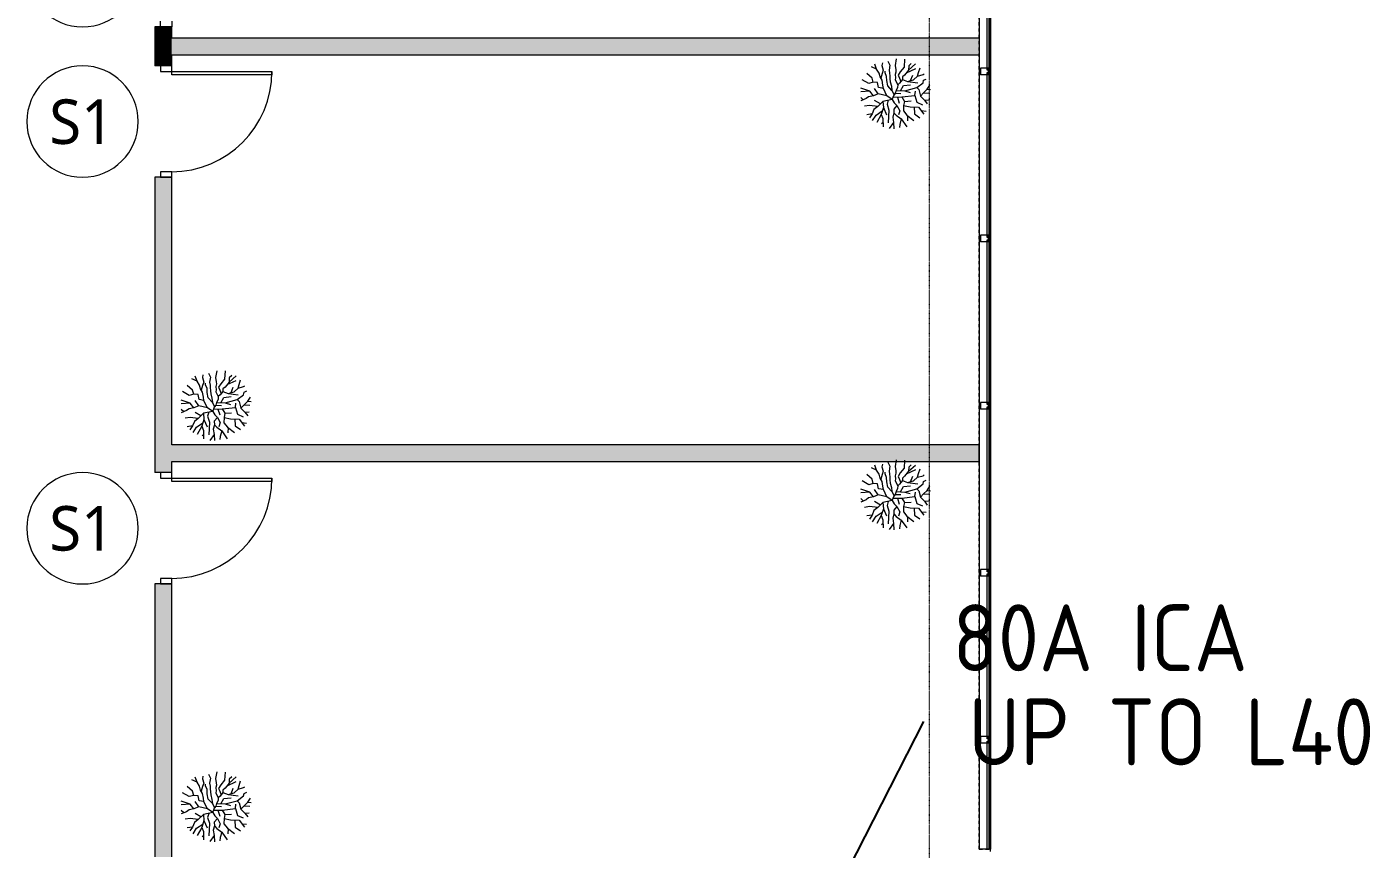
# Model space of a CAD drawing. Extents: x -32000 to 290600, y -29000 to 131250.
# Drawn here: x 253500 to 265559, y 30520 to 37900 of the extents above; entities that cross this region are included whole.
import ezdxf

# ---------------------------------------------------------------- set-up
doc = ezdxf.new("R2010")
doc.units = 0
doc.header["$LTSCALE"] = 10
for name, pattern in [('H12PL3$0$JJP_三點線', [0.9, 0.3, -0.15, 0, -0.15, 0, -0.15, 0, -0.15]), ('H12PL3$0$TAI_虛線', [5.644, 2.822, -2.822]), ('XFM7P30ICA$0$H12PL3$0$JJP_三點線', [0.9, 0.3, -0.15, 0, -0.15, 0, -0.15, 0, -0.15])]:
    doc.linetypes.add(name, pattern=pattern)
for name, color, linetype in [('H12PL3$0$A-WALL-EX', 252, 'Continuous'), ('H12PL3$0$A-WINDOW', 252, 'Continuous'), ('H12PL3$0$S-GRID', 252, 'Continuous'), ('XFM7P30ICA$0$H12PL3$0$A-LAW-建築面積計算', 252, 'Continuous'), ('XFM7P30ICA$0$H12PL3$0$A-WALL-IN', 252, 'Continuous'), ('XFM7P30ICA$0$H12PL3$0$D label', 252, 'Continuous'), ('XFM7P30ICA$0$H12PL3$0$Door', 252, 'Continuous'), ('XFM7P30ICA$0$H12PL3$0$Hattch', 252, 'Continuous'), ('XFM7P30ICA$0$H12PL3$0$S-GRID', 252, 'Continuous'), ('XFM7P30ICA$0$PIPE-TEXT', 1, 'Continuous'), ('XFM7P30ICA$0$U-ICA-TXT', 3, 'Continuous')]:
    doc.layers.add(name, color=color, linetype=linetype)
doc.styles.add('XFM7P30ICA$0$aa-txt', font='isocp.shx', dxfattribs={"bigfont": 'chineset'})
doc.styles.add('XFM7P30ICA$0$H12PL3$0$Standard', font='isocp.shx', dxfattribs={"bigfont": 'chineset.shx'})

# ---------------------------------------------------------------- blocks, each defined once
blk = doc.blocks.new('H12PL3')
at = {"layer": 'H12PL3$0$A-WALL-EX', "lineweight": 0, "flags": 128}
blk.add_lwpolyline([(262150, 30500), (262150, 90550)], dxfattribs=at)
blk.add_lwpolyline([(262150, 30500), (262150, 90550)], dxfattribs=at)
at = {"layer": 'H12PL3$0$A-WINDOW', "lineweight": 0}
for p, q in [((262060, 37530), (262060, 37470)), ((262130, 37530), (262060, 37530)), ((262130, 37530), (262130, 37470)), ((262130, 37470), (262060, 37470)), ((262060, 36030), (262060, 35970)), ((262130, 36030), (262060, 36030)), ((262130, 35970), (262060, 35970)), ((262130, 36030), (262130, 35970)), ((262060, 34530), (262060, 34470)), ((262130, 34530), (262060, 34530)), ((262130, 34530), (262130, 34470)), ((262130, 34470), (262060, 34470)), ((262060, 33030), (262060, 32970)), ((262130, 33030), (262060, 33030)), ((262130, 32970), (262060, 32970)), ((262130, 33030), (262130, 32970)), ((262060, 31530), (262060, 31470)), ((262130, 31530), (262060, 31530)), ((262130, 31530), (262130, 31470)), ((262130, 31470), (262060, 31470))]:
    blk.add_line(p, q, dxfattribs=at)
at = {"layer": 'H12PL3$0$A-WINDOW', "linetype": 'H12PL3$0$TAI_虛線', "lineweight": 0, "flags": 128}
for points in [[(262050, 30520), (262050, 31500), (262050, 33000), (262050, 34500), (262050, 36000), (262050, 37500), (262050, 39000), (262050, 40500), (262050, 42000), (262050, 43500), (262050, 45000), (262050, 46500), (262050, 48000), (262050, 49500), (262050, 51000), (262050, 52500), (262050, 54000), (262050, 55500), (262050, 57000), (262050, 58500), (262050, 60000), (262050, 61500), (262050, 63000), (262050, 64500), (262050, 66000), (262050, 67500), (262050, 69000), (262050, 70500), (262050, 72000), (262050, 73500), (262050, 75000), (262050, 76500), (262050, 78000), (262050, 79500), (262050, 81000), (262050, 82500), (262050, 84000), (262050, 85500), (262050, 87000), (262050, 88500), (262050, 90000), (262050, 90450)], [(262150, 30520), (262150, 31500), (262150, 33000), (262150, 34500), (262150, 36000), (262150, 37500), (262150, 39000), (262150, 40500), (262150, 42000), (262150, 43500), (262150, 45000), (262150, 46500), (262150, 48000), (262150, 49500), (262150, 51000), (262150, 52500), (262150, 54000), (262150, 55500), (262150, 57000), (262150, 58500), (262150, 60000), (262150, 61500), (262150, 63000), (262150, 64500), (262150, 66000), (262150, 67500), (262150, 69000), (262150, 70500), (262150, 72000), (262150, 73500), (262150, 75000), (262150, 76500), (262150, 78000), (262150, 79500), (262150, 81000), (262150, 82500), (262150, 84000), (262150, 85500), (262150, 87000), (262150, 88500), (262150, 90000), (262150, 90550)], [(262050, 30520), (262150, 30520)]]:
    blk.add_lwpolyline(points, dxfattribs=at)
at = {"layer": 'H12PL3$0$A-WINDOW', "lineweight": 0, "flags": 128}
for points in [[(262050, 52500), (262050, 51000), (262050, 49500), (262050, 48000), (262050, 46500), (262050, 45000), (262050, 43500), (262050, 42000), (262050, 40500), (262050, 39000), (262050, 37500), (262050, 36000), (262050, 34500), (262050, 33000), (262050, 31500), (262050, 30520)], [(262140, 30520), (262140, 31500), (262140, 33000), (262140, 34500), (262140, 36000), (262140, 37500), (262140, 39000), (262140, 40500), (262140, 42000), (262140, 43500), (262140, 45000), (262140, 46500), (262140, 48000), (262140, 49500), (262140, 51000), (262140, 52500)], [(262150, 52500), (262150, 51000), (262150, 49500), (262150, 48000), (262150, 46500), (262150, 45000), (262150, 43500), (262150, 42000), (262150, 40500), (262150, 39000), (262150, 37500), (262150, 36000), (262150, 34500), (262150, 33000), (262150, 31500), (262150, 30520)], [(262120, 37530), (262120, 38970)], [(262120, 36030), (262120, 37470)], [(262120, 34530), (262120, 35970)], [(262120, 33030), (262120, 34470)], [(262120, 31530), (262120, 32970)], [(262120, 30520), (262120, 31470)], [(262120, 30520), (262050, 30520)], [(262120, 30520), (262140, 30520)], [(262150, 30520), (262140, 30520)]]:
    blk.add_lwpolyline(points, dxfattribs=at)
for points in [[(262140, 37510), (262120, 37510), (262120, 38990), (262140, 38990)], [(262140, 36010), (262120, 36010), (262120, 37490), (262140, 37490)], [(262140, 34510), (262120, 34510), (262120, 35990), (262140, 35990)], [(262140, 33010), (262120, 33010), (262120, 34490), (262140, 34490)], [(262140, 31510), (262120, 31510), (262120, 32990), (262140, 32990)], [(262140, 30520), (262120, 30520), (262120, 31490), (262140, 31490)]]:
    blk.add_lwpolyline(points, close=True, dxfattribs=at)
at = {"layer": 'H12PL3$0$S-GRID', "linetype": 'H12PL3$0$JJP_三點線', "lineweight": 0}
blk.add_line((261600, 128250), (261600, -28000), dxfattribs=at)
blk = doc.blocks.new('XFM7P30ICA$0$H12PL3')
at = {"layer": 'XFM7P30ICA$0$H12PL3$0$Hattch', "linetype": 'Continuous', "lineweight": 0}
for points in [[(254650, 37800), (254800, 37800), (254800, 37900), (254650, 37900)], [(254800, 37800), (254650, 37800), (254800, 37650)], [(254650, 37650), (254800, 37650), (254650, 37800)], [(254800, 37650), (262050, 37650), (262050, 37800), (254800, 37800)], [(254650, 37650), (254650, 37550), (254800, 37550), (254800, 37650)], [(254800, 36550), (254650, 36550), (254650, 33900), (254800, 33900)], [(254800, 34000), (262050, 34000), (262050, 34150), (254800, 34150)], [(254650, 30450), (254800, 30450), (254800, 32900), (254650, 32900)]]:
    blk.add_hatch(color=256, dxfattribs=at).paths.add_polyline_path(points)
at = {"layer": 'XFM7P30ICA$0$H12PL3$0$A-LAW-建築面積計算', "lineweight": 0}
for p, q in [((261128.64, 37521.02), (261081.99, 37540.81)), ((261128.64, 37521.02), (261111.46, 37565.17)), ((261150.02, 37484.83), (261128.64, 37521.02)), ((261180.78, 37575.92), (261176.34, 37552.27)), ((261176.34, 37552.27), (261187.86, 37511.15)), ((261187.86, 37511.15), (261177.99, 37481.54)), ((261229.43, 37593.36), (261248.71, 37557.2)), ((261248.71, 37557.2), (261240.49, 37511.15)), ((261240.49, 37511.15), (261245.42, 37484.83)), ((261304.2, 37613.67), (261294.77, 37553.91)), ((261294.77, 37553.91), (261299.7, 37514.44)), ((261299.7, 37514.44), (261301.35, 37494.7)), ((261375.37, 37539.11), (261340.82, 37496.34)), ((261379.94, 37611.48), (261375.37, 37539.11)), ((261414.84, 37511.15), (261380.3, 37466.74)), ((261397.57, 37488.94), (261480.31, 37525.95)), ((261414.84, 37511.15), (261477.92, 37567.45)), ((261416.49, 37548.98), (261414.84, 37511.15)), ((261439.22, 37569.81), (261416.49, 37548.98)), ((261504.98, 37491.41), (261519.03, 37533.47)), ((261057.58, 37391.07), (260998.68, 37425.87)), ((261087.19, 37440.42), (261040.5, 37482.05)), ((261098.7, 37402.59), (261057.58, 37391.07)), ((261098.7, 37402.59), (261087.19, 37440.42)), ((261136.54, 37399.3), (261098.7, 37402.59)), ((261146.41, 37354.89), (261136.54, 37399.3)), ((261159.89, 37450.29), (261150.02, 37484.83)), ((261177.99, 37420.68), (261159.89, 37450.29)), ((261177.99, 37481.54), (261166.24, 37439.91)), ((261184.57, 37376.27), (261177.99, 37420.68)), ((261204.3, 37488.12), (261204.3, 37502.92)), ((261217.46, 37455.22), (261204.3, 37488.12)), ((261219.11, 37417.39), (261217.46, 37455.22)), ((261228.98, 37369.69), (261219.11, 37417.39)), ((261245.42, 37484.83), (261247.07, 37461.8)), ((261247.07, 37461.8), (261248.71, 37433.84)), ((261248.71, 37433.84), (261250.36, 37405.88)), ((261250.36, 37405.88), (261261.87, 37366.4)), ((261301.35, 37494.7), (261296.41, 37471.67)), ((261296.41, 37471.67), (261298.06, 37443.71)), ((261298.06, 37443.71), (261296.41, 37425.62)), ((261296.41, 37425.62), (261317.8, 37381.2)), ((261334.25, 37396.01), (261317.8, 37381.2)), ((261340.82, 37496.34), (261321.09, 37465.09)), ((261321.09, 37465.09), (261332.6, 37438.77)), ((261332.6, 37438.77), (261344.82, 37408.57)), ((261360.56, 37427.26), (261334.25, 37396.01)), ((261380.3, 37466.74), (261360.56, 37450.29)), ((261360.56, 37450.29), (261360.56, 37427.26)), ((261360.56, 37427.26), (261406.29, 37409.17)), ((261406.29, 37409.17), (261460.57, 37425.62)), ((261406.29, 37409.17), (261498.4, 37397.65)), ((261433.43, 37417.39), (261452.34, 37466.74)), ((261460.57, 37425.62), (261496.76, 37458.51)), ((261489.35, 37354.89), (261546.1, 37397.65)), ((261496.76, 37458.51), (261504.98, 37491.41)), ((261496.76, 37458.51), (261546.1, 37471.67)), ((261546.1, 37471.67), (261556.61, 37478.67)), ((261546.1, 37397.65), (261549.39, 37420.68)), ((261549.39, 37420.68), (261574.1, 37431.98)), ((261008.58, 37245.03), (260986.22, 37265.65)), ((261067.45, 37323.64), (260986.45, 37317.94)), ((261067.45, 37323.64), (260986.5, 37349.52)), ((261055.94, 37272.65), (261034.56, 37256.2)), ((261100.35, 37280.87), (261055.94, 37272.65)), ((261100.35, 37280.87), (261067.45, 37323.64)), ((261143.12, 37298.96), (261100.35, 37280.87)), ((261143.12, 37298.96), (261110.22, 37346.66)), ((261220.75, 37280.87), (261143.12, 37298.96)), ((261189.5, 37346.66), (261146.41, 37354.89)), ((261189.5, 37346.66), (261184.57, 37376.27)), ((261204.3, 37313.77), (261189.5, 37346.66)), ((261220.75, 37280.87), (261204.3, 37313.77)), ((261268.45, 37247.97), (261220.75, 37280.87)), ((261265.16, 37328.57), (261228.98, 37369.69)), ((261261.87, 37366.4), (261265.16, 37328.57)), ((261265.16, 37328.57), (261284.9, 37290.74)), ((261268.45, 37247.97), (261284.9, 37290.74)), ((261276.68, 37269.36), (261353.65, 37271)), ((261295.1, 37304.38), (261284.9, 37290.74)), ((261302.99, 37328.57), (261295.1, 37304.38)), ((261295.1, 37304.38), (261347.08, 37302.25)), ((261316.15, 37356.53), (261302.99, 37328.57)), ((261302.99, 37328.57), (261381.62, 37325.28)), ((261315.17, 37270.18), (261332.27, 37216.72)), ((261317.8, 37381.2), (261316.15, 37356.53)), ((261342.31, 37326.92), (261368.46, 37374.63)), ((261353.65, 37271), (261472.08, 37284.16)), ((261353.65, 37271), (261378.33, 37231.52)), ((261368.46, 37374.63), (261434.25, 37381.2)), ((261381.62, 37325.28), (261489.35, 37354.89)), ((261381.62, 37325.28), (261429.32, 37312.12)), ((261472.08, 37284.16), (261477.02, 37323.64)), ((261472.08, 37284.16), (261490.18, 37223.3)), ((261506.62, 37336.79), (261489.35, 37354.89)), ((261506.62, 37336.79), (261521.43, 37277.58)), ((261521.43, 37277.58), (261549.39, 37308.83)), ((261521.43, 37277.58), (261557.61, 37243.04)), ((261549.39, 37308.83), (261582.29, 37340.08)), ((261549.39, 37308.83), (261600.65, 37305.38)), ((261582.29, 37340.08), (261607.27, 37376.34)), ((261582.29, 37340.08), (261613.78, 37337.16)), ((261034.56, 37256.2), (260986.5, 37235.53)), ((261065.81, 37195.34), (261020.94, 37187.67)), ((261138.18, 37185.47), (261065.81, 37195.34)), ((261103.64, 37159.15), (261087.19, 37118.03)), ((261138.18, 37185.47), (261103.64, 37159.15)), ((261162.03, 37208.5), (261110.22, 37239.75)), ((261123.38, 37108.16), (261179.3, 37145.17)), ((261185.88, 37231.52), (261138.18, 37185.47)), ((261189.17, 37175.6), (261169.43, 37114.74)), ((261268.45, 37247.97), (261185.88, 37231.52)), ((261185.88, 37231.52), (261189.17, 37175.6)), ((261189.17, 37175.6), (261218.78, 37111.45)), ((261233.02, 37240.91), (261222.07, 37205.21)), ((261222.07, 37205.21), (261238.52, 37152.57)), ((261238.52, 37152.57), (261233.58, 37039.08)), ((261268.45, 37247.97), (261286.22, 37218.37)), ((261310.89, 37195.34), (261282.93, 37162.44)), ((261282.93, 37162.44), (261284.57, 37129.54)), ((261286.22, 37218.37), (261310.89, 37195.34)), ((261310.89, 37195.34), (261335.56, 37147.64)), ((261335.56, 37147.64), (261324.05, 37109.81)), ((261370.1, 37195.34), (261368.46, 37145.99)), ((261368.46, 37145.99), (261399.71, 37108.16)), ((261378.33, 37231.52), (261370.1, 37195.34)), ((261370.1, 37195.34), (261429.32, 37182.18)), ((261378.33, 37231.52), (261437.54, 37234.81)), ((261429.32, 37182.18), (261504.98, 37180.53)), ((261467.15, 37181.36), (261468.79, 37118.03)), ((261490.18, 37223.3), (261541.17, 37200.27)), ((261504.98, 37180.53), (261552.61, 37117.2)), ((261529.42, 37148.03), (261572.46, 37144.07)), ((261557.61, 37243.04), (261595.2, 37246.12)), ((261557.61, 37243.04), (261582.34, 37208.43)), ((261087.19, 37118.03), (261039.6, 37111.13)), ((261087.19, 37118.03), (261063.56, 37082.98)), ((261092.86, 37058.5), (261123.38, 37108.16)), ((261169.43, 37114.74), (261130.08, 37042.78)), ((261169.43, 37114.74), (261184.24, 37076.91)), ((261185.05, 37040.07), (261173.06, 37029.26)), ((261184.24, 37076.91), (261187.14, 37002.76)), ((261281.28, 37042.37), (261241.33, 36988.57)), ((261284.57, 37129.54), (261273.06, 37090.07)), ((261273.06, 37090.07), (261281.28, 37042.37)), ((261281.28, 37042.37), (261284.43, 36986.34)), ((261284.57, 37129.54), (261304.31, 37106.52)), ((261304.31, 37106.52), (261350.36, 37073.62)), ((261335.56, 37024.28), (261333.12, 36995.76)), ((261350.36, 37073.62), (261335.56, 37024.28)), ((261350.36, 37073.62), (261399.31, 37003.78)), ((261399.71, 37108.16), (261463.86, 37060.29)), ((261406.03, 37103.44), (261404.64, 37057.17)), ((261468.79, 37118.03), (261517.83, 37085.02)), ((255028.64, 34721.02), (254981.99, 34740.81)), ((255028.64, 34721.02), (255011.46, 34765.17)), ((255080.78, 34775.92), (255076.34, 34752.27)), ((255076.34, 34752.27), (255087.86, 34711.15)), ((255129.43, 34793.36), (255148.71, 34757.2)), ((255148.71, 34757.2), (255140.49, 34711.15)), ((255204.2, 34813.67), (255194.77, 34753.91)), ((255194.77, 34753.91), (255199.7, 34714.44)), ((255275.37, 34739.11), (255240.82, 34696.34)), ((255279.94, 34811.48), (255275.37, 34739.11)), ((255314.84, 34711.15), (255377.92, 34767.45)), ((255316.49, 34748.98), (255314.84, 34711.15)), ((255339.22, 34769.81), (255316.49, 34748.98)), ((255404.98, 34691.41), (255419.03, 34733.47)), ((254957.58, 34591.07), (254898.68, 34625.87)), ((254987.19, 34640.42), (254940.5, 34682.05)), ((254998.7, 34602.59), (254987.19, 34640.42)), ((255050.02, 34684.83), (255028.64, 34721.02)), ((255059.89, 34650.29), (255050.02, 34684.83)), ((255077.99, 34620.68), (255059.89, 34650.29)), ((255077.99, 34681.54), (255066.24, 34639.91)), ((255087.86, 34711.15), (255077.99, 34681.54)), ((255084.57, 34576.27), (255077.99, 34620.68)), ((255104.3, 34688.12), (255104.3, 34702.92)), ((255117.46, 34655.22), (255104.3, 34688.12)), ((255119.11, 34617.39), (255117.46, 34655.22)), ((255128.98, 34569.69), (255119.11, 34617.39)), ((255140.49, 34711.15), (255145.42, 34684.83)), ((255145.42, 34684.83), (255147.07, 34661.8)), ((255147.07, 34661.8), (255148.71, 34633.84)), ((255148.71, 34633.84), (255150.36, 34605.88)), ((255201.35, 34694.7), (255196.41, 34671.67)), ((255196.41, 34671.67), (255198.06, 34643.71)), ((255198.06, 34643.71), (255196.41, 34625.62)), ((255196.41, 34625.62), (255217.8, 34581.2)), ((255199.7, 34714.44), (255201.35, 34694.7)), ((255240.82, 34696.34), (255221.09, 34665.09)), ((255221.09, 34665.09), (255232.6, 34638.77)), ((255232.6, 34638.77), (255244.82, 34608.57)), ((255260.56, 34627.26), (255234.25, 34596.01)), ((255280.3, 34666.74), (255260.56, 34650.29)), ((255260.56, 34650.29), (255260.56, 34627.26)), ((255260.56, 34627.26), (255306.29, 34609.17)), ((255314.84, 34711.15), (255280.3, 34666.74)), ((255297.57, 34688.94), (255380.31, 34725.95)), ((255306.29, 34609.17), (255360.57, 34625.62)), ((255333.43, 34617.39), (255352.34, 34666.74)), ((255360.57, 34625.62), (255396.76, 34658.51)), ((255396.76, 34658.51), (255404.98, 34691.41)), ((255396.76, 34658.51), (255446.1, 34671.67)), ((255446.1, 34671.67), (255456.61, 34678.67)), ((255446.1, 34597.65), (255449.39, 34620.68)), ((255449.39, 34620.68), (255474.1, 34631.98)), ((254967.45, 34523.64), (254886.45, 34517.94)), ((254967.45, 34523.64), (254886.5, 34549.52)), ((254998.7, 34602.59), (254957.58, 34591.07)), ((255000.35, 34480.87), (254967.45, 34523.64)), ((255036.54, 34599.3), (254998.7, 34602.59)), ((255043.12, 34498.96), (255000.35, 34480.87)), ((255043.12, 34498.96), (255010.22, 34546.66)), ((255046.41, 34554.89), (255036.54, 34599.3)), ((255120.75, 34480.87), (255043.12, 34498.96)), ((255089.5, 34546.66), (255046.41, 34554.89)), ((255089.5, 34546.66), (255084.57, 34576.27)), ((255104.3, 34513.77), (255089.5, 34546.66)), ((255120.75, 34480.87), (255104.3, 34513.77)), ((255165.16, 34528.57), (255128.98, 34569.69)), ((255150.36, 34605.88), (255161.87, 34566.4)), ((255161.87, 34566.4), (255165.16, 34528.57)), ((255165.16, 34528.57), (255184.9, 34490.74)), ((255168.45, 34447.97), (255184.9, 34490.74)), ((255195.1, 34504.38), (255184.9, 34490.74)), ((255202.99, 34528.57), (255195.1, 34504.38)), ((255195.1, 34504.38), (255247.08, 34502.25)), ((255216.15, 34556.53), (255202.99, 34528.57)), ((255202.99, 34528.57), (255281.62, 34525.28)), ((255217.8, 34581.2), (255216.15, 34556.53)), ((255234.25, 34596.01), (255217.8, 34581.2)), ((255242.31, 34526.92), (255268.46, 34574.63)), ((255268.46, 34574.63), (255334.25, 34581.2)), ((255281.62, 34525.28), (255389.35, 34554.89)), ((255281.62, 34525.28), (255329.32, 34512.12)), ((255306.29, 34609.17), (255398.4, 34597.65)), ((255372.08, 34484.16), (255377.02, 34523.64)), ((255389.35, 34554.89), (255446.1, 34597.65)), ((255406.62, 34536.79), (255389.35, 34554.89)), ((255406.62, 34536.79), (255421.43, 34477.58)), ((255421.43, 34477.58), (255449.39, 34508.83)), ((255449.39, 34508.83), (255482.29, 34540.08)), ((255449.39, 34508.83), (255500.65, 34505.38)), ((255482.29, 34540.08), (255507.27, 34576.34)), ((255482.29, 34540.08), (255513.78, 34537.16)), ((254908.58, 34445.03), (254886.22, 34465.65)), ((254934.56, 34456.2), (254886.5, 34435.53)), ((254965.81, 34395.34), (254920.94, 34387.67)), ((254955.94, 34472.65), (254934.56, 34456.2)), ((255000.35, 34480.87), (254955.94, 34472.65)), ((255038.18, 34385.47), (254965.81, 34395.34)), ((255038.18, 34385.47), (255003.64, 34359.15)), ((255062.03, 34408.5), (255010.22, 34439.75)), ((255085.88, 34431.52), (255038.18, 34385.47)), ((255089.17, 34375.6), (255069.43, 34314.74)), ((255168.45, 34447.97), (255085.88, 34431.52)), ((255085.88, 34431.52), (255089.17, 34375.6)), ((255089.17, 34375.6), (255118.78, 34311.45)), ((255168.45, 34447.97), (255120.75, 34480.87)), ((255133.02, 34440.91), (255122.07, 34405.21)), ((255122.07, 34405.21), (255138.52, 34352.57)), ((255168.45, 34447.97), (255186.22, 34418.37)), ((255176.68, 34469.36), (255253.65, 34471)), ((255210.89, 34395.34), (255182.93, 34362.44)), ((255186.22, 34418.37), (255210.89, 34395.34)), ((255210.89, 34395.34), (255235.56, 34347.64)), ((255215.17, 34470.18), (255232.27, 34416.72)), ((255253.65, 34471), (255372.08, 34484.16)), ((255253.65, 34471), (255278.33, 34431.52)), ((255270.1, 34395.34), (255268.46, 34345.99)), ((255278.33, 34431.52), (255270.1, 34395.34)), ((255270.1, 34395.34), (255329.32, 34382.18)), ((255278.33, 34431.52), (255337.54, 34434.81)), ((255329.32, 34382.18), (255404.98, 34380.53)), ((255367.15, 34381.36), (255368.79, 34318.03)), ((255372.08, 34484.16), (255390.18, 34423.3)), ((255390.18, 34423.3), (255441.17, 34400.27)), ((255404.98, 34380.53), (255452.61, 34317.2)), ((255421.43, 34477.58), (255457.61, 34443.04)), ((255457.61, 34443.04), (255495.2, 34446.12)), ((255457.61, 34443.04), (255482.34, 34408.43)), ((254987.19, 34318.03), (254939.6, 34311.13)), ((254987.19, 34318.03), (254963.56, 34282.98)), ((255003.64, 34359.15), (254987.19, 34318.03)), ((254992.86, 34258.5), (255023.38, 34308.16)), ((255023.38, 34308.16), (255079.3, 34345.17)), ((255069.43, 34314.74), (255030.08, 34242.78)), ((255069.43, 34314.74), (255084.24, 34276.91)), ((255084.24, 34276.91), (255087.14, 34202.76)), ((255138.52, 34352.57), (255133.58, 34239.08)), ((255184.57, 34329.54), (255173.06, 34290.07)), ((255173.06, 34290.07), (255181.28, 34242.37)), ((255182.93, 34362.44), (255184.57, 34329.54)), ((255184.57, 34329.54), (255204.31, 34306.52)), ((255204.31, 34306.52), (255250.36, 34273.62)), ((255235.56, 34347.64), (255224.05, 34309.81)), ((255250.36, 34273.62), (255235.56, 34224.28)), ((255250.36, 34273.62), (255299.31, 34203.78)), ((255268.46, 34345.99), (255299.71, 34308.16)), ((255299.71, 34308.16), (255363.86, 34260.29)), ((255306.03, 34303.44), (255304.64, 34257.17)), ((255368.79, 34318.03), (255417.83, 34285.02)), ((255429.42, 34348.03), (255472.46, 34344.07)), ((255085.05, 34240.07), (255073.06, 34229.26)), ((255181.28, 34242.37), (255141.33, 34188.57)), ((255181.28, 34242.37), (255184.43, 34186.34)), ((255235.56, 34224.28), (255233.12, 34195.76)), ((261304.2, 34013.67), (261294.77, 33953.91)), ((261379.94, 34011.48), (261375.37, 33939.11)), ((261128.64, 33921.02), (261081.99, 33940.81)), ((261128.64, 33921.02), (261111.46, 33965.17)), ((261150.02, 33884.83), (261128.64, 33921.02)), ((261180.78, 33975.92), (261176.34, 33952.27)), ((261176.34, 33952.27), (261187.86, 33911.15)), ((261187.86, 33911.15), (261177.99, 33881.54)), ((261204.3, 33888.12), (261204.3, 33902.92)), ((261217.46, 33855.22), (261204.3, 33888.12)), ((261229.43, 33993.36), (261248.71, 33957.2)), ((261248.71, 33957.2), (261240.49, 33911.15)), ((261240.49, 33911.15), (261245.42, 33884.83)), ((261294.77, 33953.91), (261299.7, 33914.44)), ((261301.35, 33894.7), (261296.41, 33871.67)), ((261299.7, 33914.44), (261301.35, 33894.7)), ((261340.82, 33896.34), (261321.09, 33865.09)), ((261375.37, 33939.11), (261340.82, 33896.34)), ((261414.84, 33911.15), (261380.3, 33866.74)), ((261397.57, 33888.94), (261480.31, 33925.95)), ((261414.84, 33911.15), (261477.92, 33967.45)), ((261416.49, 33948.98), (261414.84, 33911.15)), ((261439.22, 33969.81), (261416.49, 33948.98)), ((261496.76, 33858.51), (261504.98, 33891.41)), ((261504.98, 33891.41), (261519.03, 33933.47)), ((261057.58, 33791.07), (260998.68, 33825.87)), ((261087.19, 33840.42), (261040.5, 33882.05)), ((261098.7, 33802.59), (261057.58, 33791.07)), ((261098.7, 33802.59), (261087.19, 33840.42)), ((261136.54, 33799.3), (261098.7, 33802.59)), ((261146.41, 33754.89), (261136.54, 33799.3)), ((261159.89, 33850.29), (261150.02, 33884.83)), ((261177.99, 33820.68), (261159.89, 33850.29)), ((261177.99, 33881.54), (261166.24, 33839.91)), ((261184.57, 33776.27), (261177.99, 33820.68)), ((261189.5, 33746.66), (261184.57, 33776.27)), ((261219.11, 33817.39), (261217.46, 33855.22)), ((261228.98, 33769.69), (261219.11, 33817.39)), ((261265.16, 33728.57), (261228.98, 33769.69)), ((261245.42, 33884.83), (261247.07, 33861.8)), ((261247.07, 33861.8), (261248.71, 33833.84)), ((261248.71, 33833.84), (261250.36, 33805.88)), ((261250.36, 33805.88), (261261.87, 33766.4)), ((261261.87, 33766.4), (261265.16, 33728.57)), ((261296.41, 33871.67), (261298.06, 33843.71)), ((261298.06, 33843.71), (261296.41, 33825.62)), ((261296.41, 33825.62), (261317.8, 33781.2)), ((261317.8, 33781.2), (261316.15, 33756.53)), ((261334.25, 33796.01), (261317.8, 33781.2)), ((261321.09, 33865.09), (261332.6, 33838.77)), ((261332.6, 33838.77), (261344.82, 33808.57)), ((261360.56, 33827.26), (261334.25, 33796.01)), ((261342.31, 33726.92), (261368.46, 33774.63)), ((261380.3, 33866.74), (261360.56, 33850.29)), ((261360.56, 33850.29), (261360.56, 33827.26)), ((261360.56, 33827.26), (261406.29, 33809.17)), ((261368.46, 33774.63), (261434.25, 33781.2)), ((261406.29, 33809.17), (261460.57, 33825.62)), ((261406.29, 33809.17), (261498.4, 33797.65)), ((261433.43, 33817.39), (261452.34, 33866.74)), ((261460.57, 33825.62), (261496.76, 33858.51)), ((261489.35, 33754.89), (261546.1, 33797.65)), ((261496.76, 33858.51), (261546.1, 33871.67)), ((261546.1, 33871.67), (261556.61, 33878.67)), ((261546.1, 33797.65), (261549.39, 33820.68)), ((261549.39, 33820.68), (261574.1, 33831.98)), ((261582.29, 33740.08), (261607.27, 33776.34)), ((261008.58, 33645.03), (260986.22, 33665.65)), ((261067.45, 33723.64), (260986.45, 33717.94)), ((261067.45, 33723.64), (260986.5, 33749.52)), ((261034.56, 33656.2), (260986.5, 33635.53)), ((261055.94, 33672.65), (261034.56, 33656.2)), ((261100.35, 33680.87), (261055.94, 33672.65)), ((261100.35, 33680.87), (261067.45, 33723.64)), ((261143.12, 33698.96), (261100.35, 33680.87)), ((261143.12, 33698.96), (261110.22, 33746.66)), ((261220.75, 33680.87), (261143.12, 33698.96)), ((261189.5, 33746.66), (261146.41, 33754.89)), ((261268.45, 33647.97), (261185.88, 33631.52)), ((261204.3, 33713.77), (261189.5, 33746.66)), ((261220.75, 33680.87), (261204.3, 33713.77)), ((261268.45, 33647.97), (261220.75, 33680.87)), ((261265.16, 33728.57), (261284.9, 33690.74)), ((261268.45, 33647.97), (261284.9, 33690.74)), ((261268.45, 33647.97), (261286.22, 33618.37)), ((261276.68, 33669.36), (261353.65, 33671)), ((261295.1, 33704.38), (261284.9, 33690.74)), ((261302.99, 33728.57), (261295.1, 33704.38)), ((261295.1, 33704.38), (261347.08, 33702.25)), ((261316.15, 33756.53), (261302.99, 33728.57)), ((261302.99, 33728.57), (261381.62, 33725.28)), ((261315.17, 33670.18), (261332.27, 33616.72)), ((261353.65, 33671), (261472.08, 33684.16)), ((261353.65, 33671), (261378.33, 33631.52)), ((261381.62, 33725.28), (261489.35, 33754.89)), ((261381.62, 33725.28), (261429.32, 33712.12)), ((261472.08, 33684.16), (261477.02, 33723.64)), ((261472.08, 33684.16), (261490.18, 33623.3)), ((261506.62, 33736.79), (261489.35, 33754.89)), ((261506.62, 33736.79), (261521.43, 33677.58)), ((261521.43, 33677.58), (261549.39, 33708.83)), ((261521.43, 33677.58), (261557.61, 33643.04)), ((261549.39, 33708.83), (261582.29, 33740.08)), ((261549.39, 33708.83), (261600.65, 33705.38)), ((261557.61, 33643.04), (261595.2, 33646.12)), ((261582.29, 33740.08), (261613.78, 33737.16)), ((261065.81, 33595.34), (261020.94, 33587.67)), ((261138.18, 33585.47), (261065.81, 33595.34)), ((261103.64, 33559.15), (261087.19, 33518.03)), ((261138.18, 33585.47), (261103.64, 33559.15)), ((261162.03, 33608.5), (261110.22, 33639.75)), ((261123.38, 33508.16), (261179.3, 33545.17)), ((261185.88, 33631.52), (261138.18, 33585.47)), ((261189.17, 33575.6), (261169.43, 33514.74)), ((261185.88, 33631.52), (261189.17, 33575.6)), ((261189.17, 33575.6), (261218.78, 33511.45)), ((261233.02, 33640.91), (261222.07, 33605.21)), ((261222.07, 33605.21), (261238.52, 33552.57)), ((261238.52, 33552.57), (261233.58, 33439.08)), ((261284.57, 33529.54), (261273.06, 33490.07)), ((261310.89, 33595.34), (261282.93, 33562.44)), ((261282.93, 33562.44), (261284.57, 33529.54)), ((261284.57, 33529.54), (261304.31, 33506.52)), ((261286.22, 33618.37), (261310.89, 33595.34)), ((261310.89, 33595.34), (261335.56, 33547.64)), ((261335.56, 33547.64), (261324.05, 33509.81)), ((261370.1, 33595.34), (261368.46, 33545.99)), ((261368.46, 33545.99), (261399.71, 33508.16)), ((261378.33, 33631.52), (261370.1, 33595.34)), ((261370.1, 33595.34), (261429.32, 33582.18)), ((261378.33, 33631.52), (261437.54, 33634.81)), ((261429.32, 33582.18), (261504.98, 33580.53)), ((261467.15, 33581.36), (261468.79, 33518.03)), ((261490.18, 33623.3), (261541.17, 33600.27)), ((261504.98, 33580.53), (261552.61, 33517.2)), ((261529.42, 33548.03), (261572.46, 33544.07)), ((261557.61, 33643.04), (261582.34, 33608.43)), ((261087.19, 33518.03), (261039.6, 33511.13)), ((261087.19, 33518.03), (261063.56, 33482.98)), ((261092.86, 33458.5), (261123.38, 33508.16)), ((261169.43, 33514.74), (261130.08, 33442.78)), ((261169.43, 33514.74), (261184.24, 33476.91)), ((261185.05, 33440.07), (261173.06, 33429.26)), ((261184.24, 33476.91), (261187.14, 33402.76)), ((261281.28, 33442.37), (261241.33, 33388.57)), ((261273.06, 33490.07), (261281.28, 33442.37)), ((261281.28, 33442.37), (261284.43, 33386.34)), ((261304.31, 33506.52), (261350.36, 33473.62)), ((261335.56, 33424.28), (261333.12, 33395.76)), ((261350.36, 33473.62), (261335.56, 33424.28)), ((261350.36, 33473.62), (261399.31, 33403.78)), ((261399.71, 33508.16), (261463.86, 33460.29)), ((261406.03, 33503.44), (261404.64, 33457.17)), ((261468.79, 33518.03), (261517.83, 33485.02)), ((255028.64, 31121.02), (254981.99, 31140.81)), ((255028.64, 31121.02), (255011.46, 31165.17)), ((255050.02, 31084.83), (255028.64, 31121.02)), ((255080.78, 31175.92), (255076.34, 31152.27)), ((255076.34, 31152.27), (255087.86, 31111.15)), ((255129.43, 31193.36), (255148.71, 31157.2)), ((255148.71, 31157.2), (255140.49, 31111.15)), ((255204.2, 31213.67), (255194.77, 31153.91)), ((255194.77, 31153.91), (255199.7, 31114.44)), ((255199.7, 31114.44), (255201.35, 31094.7)), ((255275.37, 31139.11), (255240.82, 31096.34)), ((255279.94, 31211.48), (255275.37, 31139.11)), ((255297.57, 31088.94), (255380.31, 31125.95)), ((255314.84, 31111.15), (255377.92, 31167.45)), ((255316.49, 31148.98), (255314.84, 31111.15)), ((255339.22, 31169.81), (255316.49, 31148.98)), ((255404.98, 31091.41), (255419.03, 31133.47)), ((254957.58, 30991.07), (254898.68, 31025.87)), ((254987.19, 31040.42), (254940.5, 31082.05)), ((254998.7, 31002.59), (254957.58, 30991.07)), ((254998.7, 31002.59), (254987.19, 31040.42)), ((255036.54, 30999.3), (254998.7, 31002.59)), ((255046.41, 30954.89), (255036.54, 30999.3)), ((255059.89, 31050.29), (255050.02, 31084.83)), ((255077.99, 31020.68), (255059.89, 31050.29)), ((255077.99, 31081.54), (255066.24, 31039.91)), ((255087.86, 31111.15), (255077.99, 31081.54)), ((255084.57, 30976.27), (255077.99, 31020.68)), ((255104.3, 31088.12), (255104.3, 31102.92)), ((255117.46, 31055.22), (255104.3, 31088.12)), ((255119.11, 31017.39), (255117.46, 31055.22)), ((255128.98, 30969.69), (255119.11, 31017.39)), ((255140.49, 31111.15), (255145.42, 31084.83)), ((255145.42, 31084.83), (255147.07, 31061.8)), ((255147.07, 31061.8), (255148.71, 31033.84)), ((255148.71, 31033.84), (255150.36, 31005.88)), ((255150.36, 31005.88), (255161.87, 30966.4)), ((255201.35, 31094.7), (255196.41, 31071.67)), ((255196.41, 31071.67), (255198.06, 31043.71)), ((255198.06, 31043.71), (255196.41, 31025.62)), ((255196.41, 31025.62), (255217.8, 30981.2)), ((255234.25, 30996.01), (255217.8, 30981.2)), ((255240.82, 31096.34), (255221.09, 31065.09)), ((255221.09, 31065.09), (255232.6, 31038.77)), ((255232.6, 31038.77), (255244.82, 31008.57)), ((255260.56, 31027.26), (255234.25, 30996.01)), ((255280.3, 31066.74), (255260.56, 31050.29)), ((255260.56, 31050.29), (255260.56, 31027.26)), ((255260.56, 31027.26), (255306.29, 31009.17)), ((255314.84, 31111.15), (255280.3, 31066.74)), ((255306.29, 31009.17), (255360.57, 31025.62)), ((255306.29, 31009.17), (255398.4, 30997.65)), ((255333.43, 31017.39), (255352.34, 31066.74)), ((255360.57, 31025.62), (255396.76, 31058.51)), ((255389.35, 30954.89), (255446.1, 30997.65)), ((255396.76, 31058.51), (255404.98, 31091.41)), ((255396.76, 31058.51), (255446.1, 31071.67)), ((255446.1, 31071.67), (255456.61, 31078.67)), ((255446.1, 30997.65), (255449.39, 31020.68)), ((255449.39, 31020.68), (255474.1, 31031.98)), ((254967.45, 30923.64), (254886.45, 30917.94)), ((254967.45, 30923.64), (254886.5, 30949.52)), ((254955.94, 30872.65), (254934.56, 30856.2)), ((255000.35, 30880.87), (254955.94, 30872.65)), ((255000.35, 30880.87), (254967.45, 30923.64)), ((255043.12, 30898.96), (255000.35, 30880.87)), ((255043.12, 30898.96), (255010.22, 30946.66)), ((255120.75, 30880.87), (255043.12, 30898.96)), ((255089.5, 30946.66), (255046.41, 30954.89)), ((255089.5, 30946.66), (255084.57, 30976.27)), ((255104.3, 30913.77), (255089.5, 30946.66)), ((255120.75, 30880.87), (255104.3, 30913.77)), ((255168.45, 30847.97), (255120.75, 30880.87)), ((255165.16, 30928.57), (255128.98, 30969.69)), ((255161.87, 30966.4), (255165.16, 30928.57)), ((255165.16, 30928.57), (255184.9, 30890.74)), ((255168.45, 30847.97), (255184.9, 30890.74)), ((255195.1, 30904.38), (255184.9, 30890.74)), ((255202.99, 30928.57), (255195.1, 30904.38)), ((255195.1, 30904.38), (255247.08, 30902.25)), ((255216.15, 30956.53), (255202.99, 30928.57)), ((255202.99, 30928.57), (255281.62, 30925.28)), ((255217.8, 30981.2), (255216.15, 30956.53)), ((255242.31, 30926.92), (255268.46, 30974.63)), ((255253.65, 30871), (255372.08, 30884.16)), ((255268.46, 30974.63), (255334.25, 30981.2)), ((255281.62, 30925.28), (255389.35, 30954.89)), ((255281.62, 30925.28), (255329.32, 30912.12)), ((255372.08, 30884.16), (255377.02, 30923.64)), ((255372.08, 30884.16), (255390.18, 30823.3)), ((255406.62, 30936.79), (255389.35, 30954.89)), ((255406.62, 30936.79), (255421.43, 30877.58)), ((255421.43, 30877.58), (255449.39, 30908.83)), ((255421.43, 30877.58), (255457.61, 30843.04)), ((255449.39, 30908.83), (255482.29, 30940.08)), ((255449.39, 30908.83), (255500.65, 30905.38)), ((255482.29, 30940.08), (255507.27, 30976.34)), ((255482.29, 30940.08), (255513.78, 30937.16)), ((254908.58, 30845.03), (254886.22, 30865.65)), ((254934.56, 30856.2), (254886.5, 30835.53)), ((254965.81, 30795.34), (254920.94, 30787.67)), ((255038.18, 30785.47), (254965.81, 30795.34)), ((255003.64, 30759.15), (254987.19, 30718.03)), ((255038.18, 30785.47), (255003.64, 30759.15)), ((255062.03, 30808.5), (255010.22, 30839.75)), ((255085.88, 30831.52), (255038.18, 30785.47)), ((255089.17, 30775.6), (255069.43, 30714.74)), ((255168.45, 30847.97), (255085.88, 30831.52)), ((255085.88, 30831.52), (255089.17, 30775.6)), ((255089.17, 30775.6), (255118.78, 30711.45)), ((255133.02, 30840.91), (255122.07, 30805.21)), ((255122.07, 30805.21), (255138.52, 30752.57)), ((255138.52, 30752.57), (255133.58, 30639.08)), ((255168.45, 30847.97), (255186.22, 30818.37)), ((255176.68, 30869.36), (255253.65, 30871)), ((255210.89, 30795.34), (255182.93, 30762.44)), ((255182.93, 30762.44), (255184.57, 30729.54)), ((255186.22, 30818.37), (255210.89, 30795.34)), ((255210.89, 30795.34), (255235.56, 30747.64)), ((255215.17, 30870.18), (255232.27, 30816.72)), ((255253.65, 30871), (255278.33, 30831.52)), ((255270.1, 30795.34), (255268.46, 30745.99)), ((255278.33, 30831.52), (255270.1, 30795.34)), ((255270.1, 30795.34), (255329.32, 30782.18)), ((255278.33, 30831.52), (255337.54, 30834.81)), ((255329.32, 30782.18), (255404.98, 30780.53)), ((255367.15, 30781.36), (255368.79, 30718.03)), ((255390.18, 30823.3), (255441.17, 30800.27)), ((255404.98, 30780.53), (255452.61, 30717.2)), ((255457.61, 30843.04), (255495.2, 30846.12)), ((255457.61, 30843.04), (255482.34, 30808.43)), ((254987.19, 30718.03), (254939.6, 30711.13)), ((254987.19, 30718.03), (254963.56, 30682.98)), ((254992.86, 30658.5), (255023.38, 30708.16)), ((255023.38, 30708.16), (255079.3, 30745.17)), ((255069.43, 30714.74), (255030.08, 30642.78)), ((255069.43, 30714.74), (255084.24, 30676.91)), ((255085.05, 30640.07), (255073.06, 30629.26)), ((255084.24, 30676.91), (255087.14, 30602.76)), ((255181.28, 30642.37), (255141.33, 30588.57)), ((255184.57, 30729.54), (255173.06, 30690.07)), ((255173.06, 30690.07), (255181.28, 30642.37)), ((255181.28, 30642.37), (255184.43, 30586.34)), ((255184.57, 30729.54), (255204.31, 30706.52)), ((255204.31, 30706.52), (255250.36, 30673.62)), ((255235.56, 30747.64), (255224.05, 30709.81)), ((255250.36, 30673.62), (255235.56, 30624.28)), ((255250.36, 30673.62), (255299.31, 30603.78)), ((255268.46, 30745.99), (255299.71, 30708.16)), ((255299.71, 30708.16), (255363.86, 30660.29)), ((255306.03, 30703.44), (255304.64, 30657.17)), ((255368.79, 30718.03), (255417.83, 30685.02)), ((255429.42, 30748.03), (255472.46, 30744.07)), ((255235.56, 30624.28), (255233.12, 30595.76))]:
    blk.add_line(p, q, dxfattribs=at)
at = {"layer": 'XFM7P30ICA$0$H12PL3$0$A-WALL-IN', "lineweight": 0}
for p, q in [((254800, 37900), (254650, 37900)), ((254800, 37550), (254650, 37550)), ((254800, 36550), (254650, 36550)), ((254800, 33900), (254650, 33900)), ((254800, 32900), (254650, 32900))]:
    blk.add_line(p, q, dxfattribs=at)
at = {"layer": 'XFM7P30ICA$0$H12PL3$0$A-WALL-IN', "lineweight": 0, "flags": 128}
for points in [[(254650, 37900), (254650, 37800)], [(254800, 37800), (254800, 37900)], [(254650, 37800), (254650, 37550)], [(262050, 37800), (254800, 37800)], [(262050, 37800), (262050, 37650)], [(254800, 37650), (262050, 37650)], [(254800, 37550), (254800, 37650)], [(254650, 36550), (254650, 33900)], [(254800, 34150), (254800, 36550)], [(262050, 34150), (254800, 34150)], [(262050, 34000), (262050, 34150)], [(254800, 34000), (262050, 34000)], [(254800, 33900), (254800, 34000)], [(254650, 32900), (254650, 30450)], [(254800, 30450), (254800, 32900)]]:
    blk.add_lwpolyline(points, dxfattribs=at)
at = {"layer": 'XFM7P30ICA$0$H12PL3$0$D label', "lineweight": 0, "flags": 128}
for points in [[(254000, 37900, 1), (254000, 38900, 1)], [(254000, 36550, 1), (254000, 37550, 1)], [(254000, 32900, 1), (254000, 33900, 1)]]:
    blk.add_lwpolyline(points, format="xyb", close=True, dxfattribs=at)
at = {"layer": 'XFM7P30ICA$0$H12PL3$0$Door', "lineweight": 0}
for p, q in [((254700, 37900), (254700, 37950)), ((254800, 37900), (254700, 37900)), ((254800, 37950), (254800, 37900)), ((254800, 37550), (254700, 37550)), ((254700, 37550), (254700, 37500)), ((254800, 37500), (254800, 37550)), ((254700, 37500), (254800, 37500)), ((254800, 37500), (255700, 37500)), ((254800, 37470), (254800, 37500)), ((255700, 37470), (254800, 37470)), ((255700, 37500), (255700, 37470)), ((254800, 36600), (254700, 36600)), ((254700, 36600), (254700, 36550)), ((254700, 36550), (254800, 36550)), ((254800, 36550), (254800, 36600)), ((254800, 33900), (254700, 33900)), ((254700, 33900), (254700, 33850)), ((254800, 33850), (254800, 33900)), ((254700, 33850), (254800, 33850)), ((254800, 33850), (255700, 33850)), ((254800, 33820), (254800, 33850)), ((255700, 33820), (254800, 33820)), ((255700, 33850), (255700, 33820)), ((254800, 32950), (254700, 32950)), ((254700, 32950), (254700, 32900)), ((254800, 32900), (254800, 32950)), ((254700, 32900), (254800, 32900))]:
    blk.add_line(p, q, dxfattribs=at)
for centre in [(254800, 37500), (254800, 33850)]:
    blk.add_arc(centre, 900, 270, 0, dxfattribs=at)
at = {"layer": 'XFM7P30ICA$0$H12PL3$0$S-GRID', "linetype": 'XFM7P30ICA$0$H12PL3$0$JJP_三點線', "lineweight": 0}
blk.add_line((261600, 128250), (261600, -28000), dxfattribs=at)
at = {"layer": 'XFM7P30ICA$0$H12PL3$0$D label', "lineweight": 0, "char_height": 400, "attachment_point": 7, "style": 'XFM7P30ICA$0$H12PL3$0$Standard'}
for insert in [(253700.76, 36843.41), (253700.76, 33193.41)]:
    blk.add_mtext('\\A1;\\pt0;{\\fMicrosoft JhengHei|b0|i0|c136|p34;S1}', dxfattribs=dict(at, insert=insert))
blk = doc.blocks.new('XFM7P30ICA')
at = {"layer": 'XFM7P30ICA$0$PIPE-TEXT'}
blk.add_lwpolyline([(261548.75674, 31664.53774), (260646.36956, 29893.22709), (260646.36956, 29893.22709)], dxfattribs=at)
blk.add_blockref('XFM7P30ICA$0$H12PL3', (0, 0))
at = {"layer": 'XFM7P30ICA$0$U-ICA-TXT', "extrusion": (0, 0, -1), "style": 'XFM7P30ICA$0$aa-txt', "text_generation_flag": 2}
for s, p in [('80A ICA', (-261810.27165, 32116.91797, 0)), ('UP TO L40', (-261952.28013, 31272.57559, 0))]:
    blk.add_text(s, height=600, dxfattribs=at).set_placement(p)

msp = doc.modelspace()

# ---------------------------------------------------------------- block references
for name in ['H12PL3', 'XFM7P30ICA']:
    msp.add_blockref(name, (0, 0))

doc.saveas('drawing.dxf')
